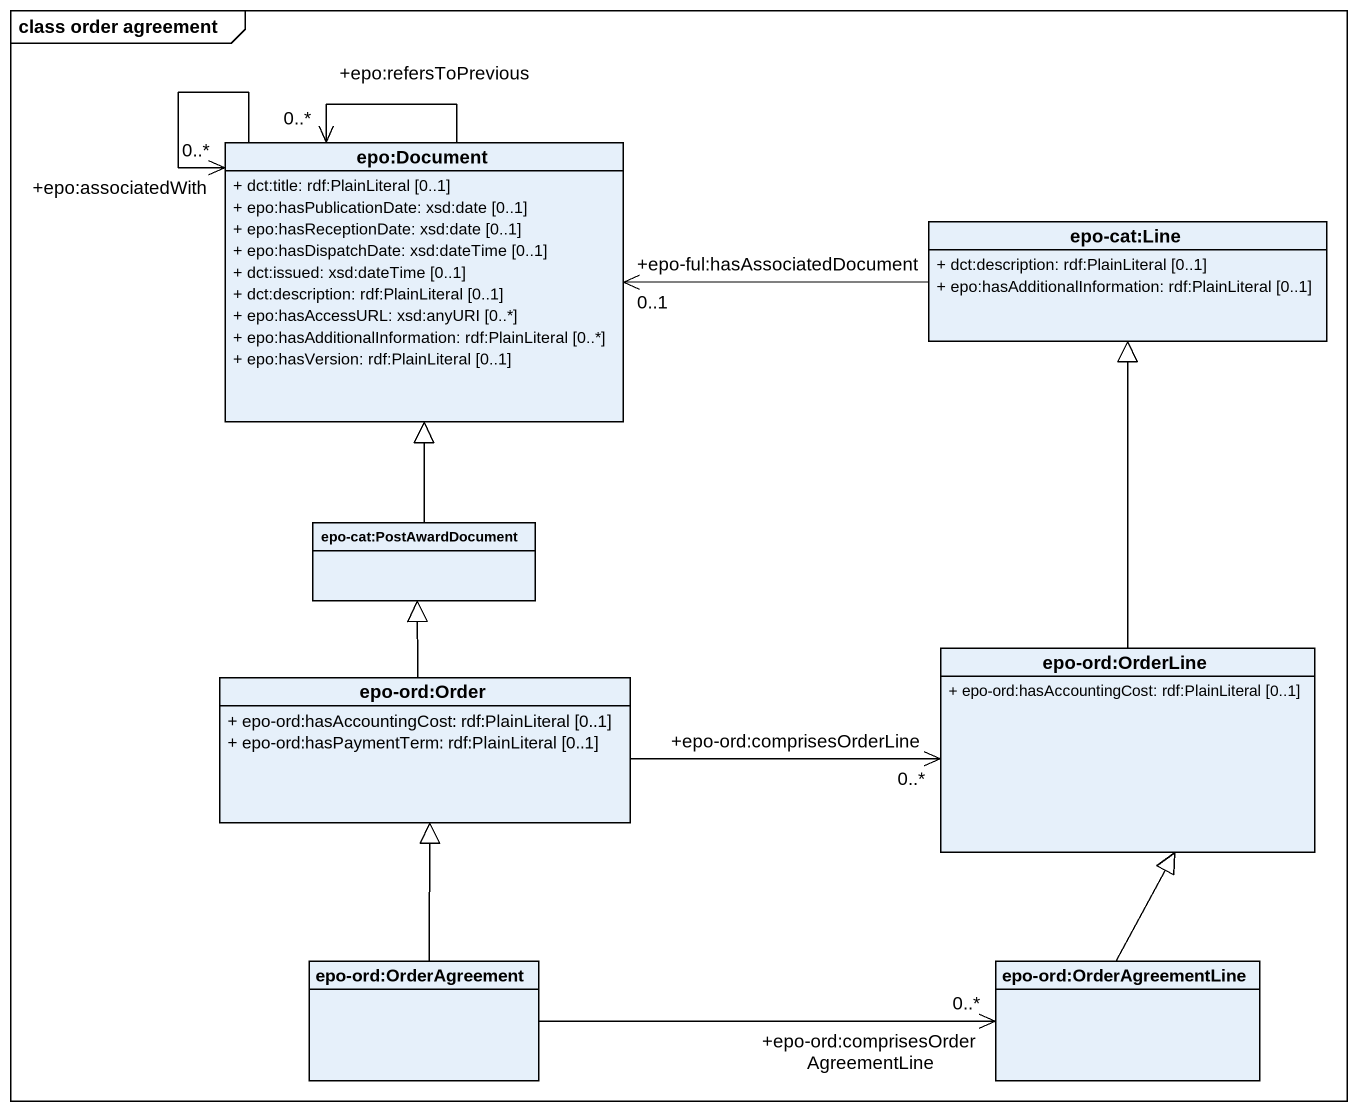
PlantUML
@startuml
mainframe class order agreement
hide circle
hide empty members
skinparam classAttributeIconSize 0
class "epo:Document" as epo_Document {
  + dct:title: rdf:PlainLiteral [0..1]
  + epo:hasPublicationDate: xsd:date [0..1]
  + epo:hasReceptionDate: xsd:date [0..1]
  + epo:hasDispatchDate: xsd:dateTime [0..1]
  + dct:issued: xsd:dateTime [0..1]
  + dct:description: rdf:PlainLiteral [0..1]
  + epo:hasAccessURL: xsd:anyURI [0..*]
  + epo:hasAdditionalInformation: rdf:PlainLiteral [0..*]
  + epo:hasVersion: rdf:PlainLiteral [0..1]
}
class "epo-cat:Line" as epo_cat_Line {
  + dct:description: rdf:PlainLiteral [0..1]
  + epo:hasAdditionalInformation: rdf:PlainLiteral [0..1]
}
class "epo-cat:PostAwardDocument" as epo_cat_PostAwardDocument
class "epo-ord:OrderLine" as epo_ord_OrderLine {
  + epo-ord:hasAccountingCost: rdf:PlainLiteral [0..1]
}
class "epo-ord:Order" as epo_ord_Order {
  + epo-ord:hasAccountingCost: rdf:PlainLiteral [0..1]
  + epo-ord:hasPaymentTerm: rdf:PlainLiteral [0..1]
}
class "epo-ord:OrderAgreement" as epo_ord_OrderAgreement
class "epo-ord:OrderAgreementLine" as epo_ord_OrderAgreementLine
epo_Document --> "+epo:refersToPrevious\n0..*" epo_Document
epo_Document --> "+epo:associatedWith\n0..*" epo_Document
epo_cat_Line -left-> "+epo-ful:hasAssociatedDocument\n0..1" epo_Document
epo_cat_PostAwardDocument -up-|> epo_Document
epo_ord_OrderLine -up-|> epo_cat_Line
epo_ord_Order -up-|> epo_cat_PostAwardDocument
epo_ord_Order -right-> "+epo-ord:comprisesOrderLine\n0..*" epo_ord_OrderLine
epo_ord_OrderAgreement -up-|> epo_ord_Order
epo_ord_OrderAgreement -right-> "+epo-ord:comprisesOrderAgreementLine\n0..*" epo_ord_OrderAgreementLine
epo_ord_OrderAgreementLine -up-|> epo_ord_OrderLine
@enduml
